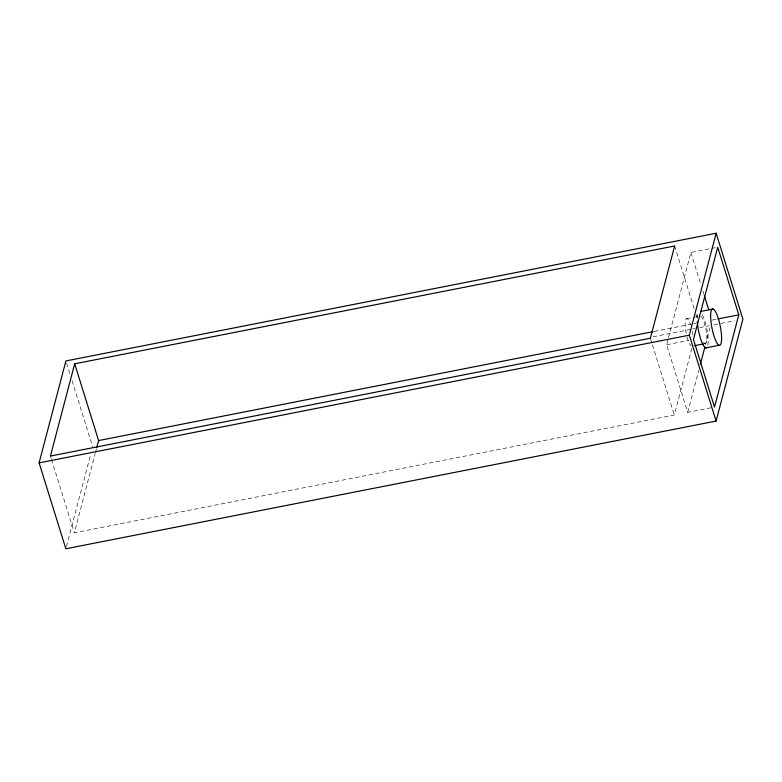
<?xml version="1.0" encoding="UTF-8"?>
<svg xmlns="http://www.w3.org/2000/svg" width="782" height="782" viewBox="0 0 782 782"><rect width="100%" height="100%" fill="white"/><g stroke="black" fill="none" stroke-linecap="round" stroke-linejoin="round"><path stroke-width="0.59" stroke-dasharray="3.91 2.93" d="M66.47 546.423L90.507 455.046M691.806 348.43L674.299 414.988L74.339 532.816L95.218 453.413M95.531 452.25L96.45 448.741M711.024 407.774L687.701 412.349L666.645 344.725L668.18 338.88M668.483 337.716L690.907 252.478L710.721 248.578M687.701 412.349L698.766 370.316M705.52 344.627L710.427 325.938M711.884 248.353L715.383 247.669M686.498 318.665L694.318 317.13M695.442 316.915L697.671 316.475M654.251 331.441L692.569 323.914M693.771 323.68L696.166 323.21M711.972 320.102L716.635 319.183M653.087 336.778L691.405 329.251M692.608 329.017L695.003 328.548M699.792 327.609L709.372 325.723M714.162 324.784L734.513 320.786M666.645 344.725L688.795 340.375M703.282 343.963L705.511 343.523M690.907 252.478L700.711 283.954M702.891 290.953L703.976 294.452M674.651 245.968L694.211 308.782M696.029 314.599L697.114 318.088M650.389 338.215L674.299 414.988M66.626 363.259L70.243 374.871M72.052 380.678L92.667 446.845M50.429 456.053L51.153 458.379M51.514 459.542L74.339 532.816M687.065 336.993L688.052 340.199A14.037 3.216 78.9 0 0 691.22 345.967M686.234 333.474A14.037 3.216 78.9 0 1 685.247 326.456L685.149 323.445A14.037 3.216 78.9 0 1 690.565 324.628M692.373 331.353A14.037 3.216 78.9 0 1 692.999 334.95M703.605 342.213A14.037 3.216 78.9 0 0 706.86 338.753L706.772 335.742A14.037 3.216 78.9 0 0 700.799 316.231M697.231 318.166A18.514 4.242 78.9 0 1 698.619 311.891M702.392 314.823A18.514 4.242 78.9 0 1 707.612 346.221"/><path stroke-width="1.17" d="M39.1 462.866L65.903 360.942L716.146 233.232L742.9 319.134L716.097 421.058L65.854 548.769L39.1 462.866L689.333 335.155L716.146 233.232M74.691 363.806L50.429 456.053L650.389 338.215L674.651 245.968L74.691 363.806L98.6 440.569L96.753 447.578M700.301 364.48L704.905 346.964M738.785 314.833L714.523 407.09L693.458 339.456L717.72 247.21L738.785 314.833L717.798 318.958M700.819 311.432L713.106 309.017M98.6 440.569L653.058 331.676M694.348 345.722L703.282 343.963M705.726 347.912L719.127 345.273A18.514 4.242 78.9 0 0 718.58 319.369A18.514 4.242 78.9 0 0 710.643 316.798A18.514 4.242 78.9 0 0 719.127 345.273M704.338 295.616L708.697 309.613M689.333 335.155L716.097 421.058M706.811 347.677A18.514 4.242 78.9 0 1 701.249 340.62A18.514 4.242 78.9 0 1 697.329 321.47"/></g></svg>
